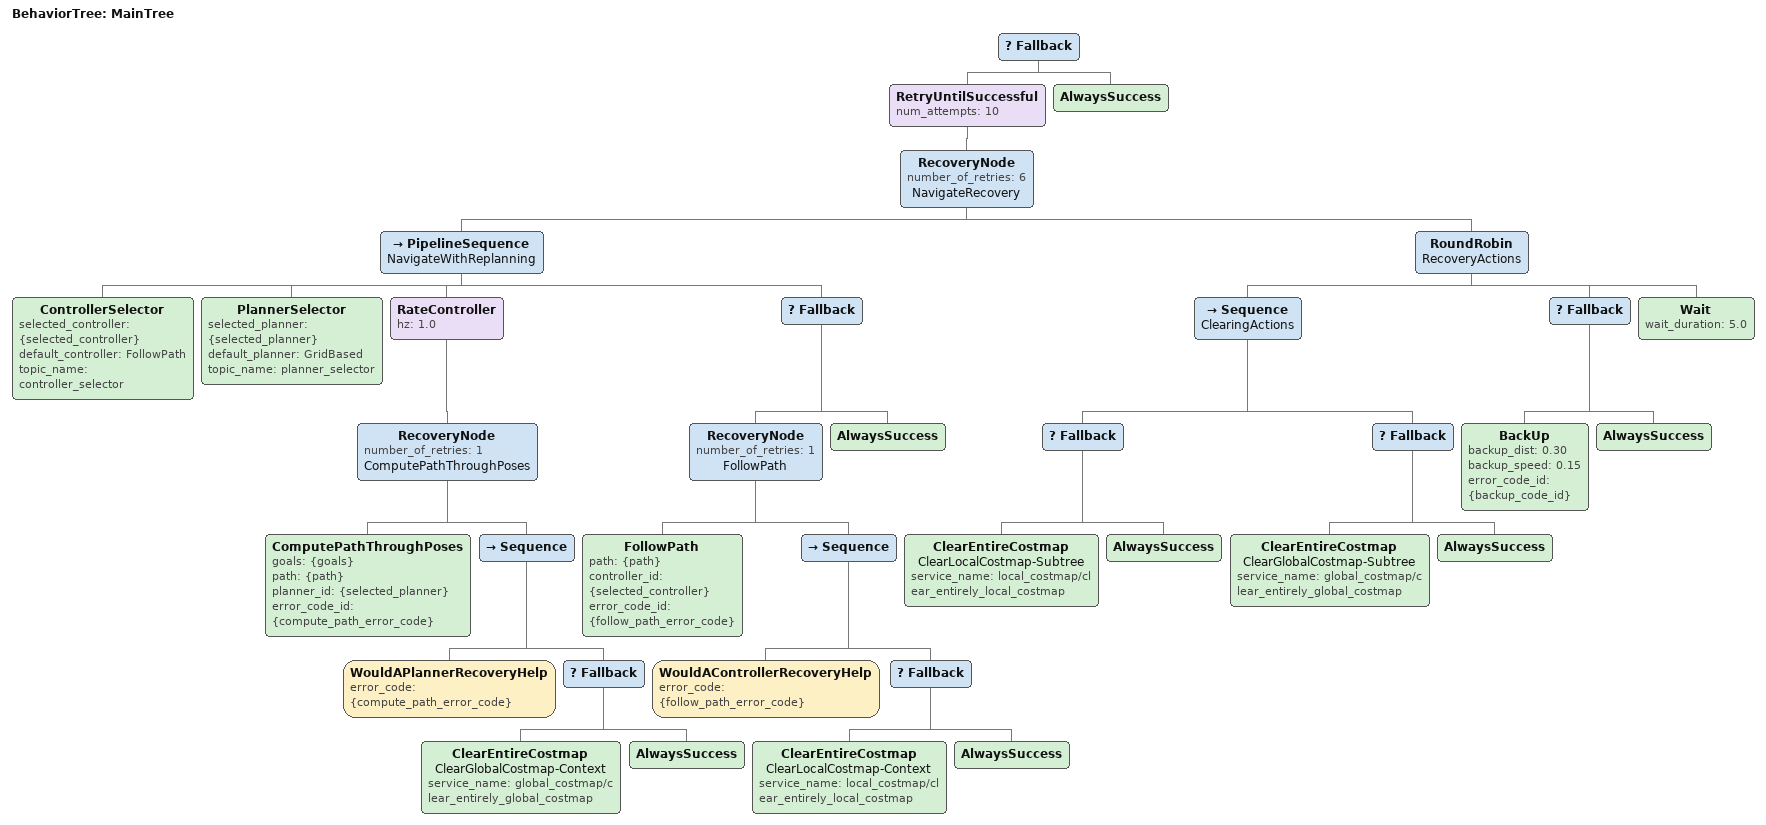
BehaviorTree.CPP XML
<root BTCPP_format="4" main_tree_to_execute="MainTree">
  <BehaviorTree ID="MainTree">

    <Fallback>
      <RetryUntilSuccessful num_attempts="10">
        <RecoveryNode number_of_retries="6" name="NavigateRecovery">

          <PipelineSequence name="NavigateWithReplanning">
            <ControllerSelector selected_controller="{selected_controller}" default_controller="FollowPath" topic_name="controller_selector"/>
            <PlannerSelector selected_planner="{selected_planner}" default_planner="GridBased" topic_name="planner_selector"/>

            <RateController hz="1.0">
              <RecoveryNode number_of_retries="1" name="ComputePathThroughPoses">
                <ComputePathThroughPoses goals="{goals}" path="{path}" planner_id="{selected_planner}" error_code_id="{compute_path_error_code}"/>
                <Sequence>
                  <WouldAPlannerRecoveryHelp error_code="{compute_path_error_code}"/>
                  <Fallback>
                    <ClearEntireCostmap name="ClearGlobalCostmap-Context" service_name="global_costmap/clear_entirely_global_costmap"/>
                    <AlwaysSuccess/>
                  </Fallback>
                </Sequence>
              </RecoveryNode>
            </RateController>

            <Fallback>
              <RecoveryNode number_of_retries="1" name="FollowPath">
                <FollowPath path="{path}" controller_id="{selected_controller}" error_code_id="{follow_path_error_code}"/>
                <Sequence>
                  <WouldAControllerRecoveryHelp error_code="{follow_path_error_code}"/>
                  <Fallback>
                    <ClearEntireCostmap name="ClearLocalCostmap-Context" service_name="local_costmap/clear_entirely_local_costmap"/>
                    <AlwaysSuccess/>
                  </Fallback>
                </Sequence>
              </RecoveryNode>
              <AlwaysSuccess/>
            </Fallback>
          </PipelineSequence>

          <RoundRobin name="RecoveryActions">
            <Sequence name="ClearingActions">
              <Fallback>
                <ClearEntireCostmap name="ClearLocalCostmap-Subtree" service_name="local_costmap/clear_entirely_local_costmap"/>
                <AlwaysSuccess/>
              </Fallback>
              <Fallback>
                <ClearEntireCostmap name="ClearGlobalCostmap-Subtree" service_name="global_costmap/clear_entirely_global_costmap"/>
                <AlwaysSuccess/>
              </Fallback>
            </Sequence>

            <Fallback>
              <BackUp backup_dist="0.30" backup_speed="0.15" error_code_id="{backup_code_id}"/>
              <AlwaysSuccess/>
            </Fallback>

            <Wait wait_duration="5.0"/>
          </RoundRobin>

        </RecoveryNode>
      </RetryUntilSuccessful>

      <AlwaysSuccess/>
    </Fallback>

  </BehaviorTree>
</root>
